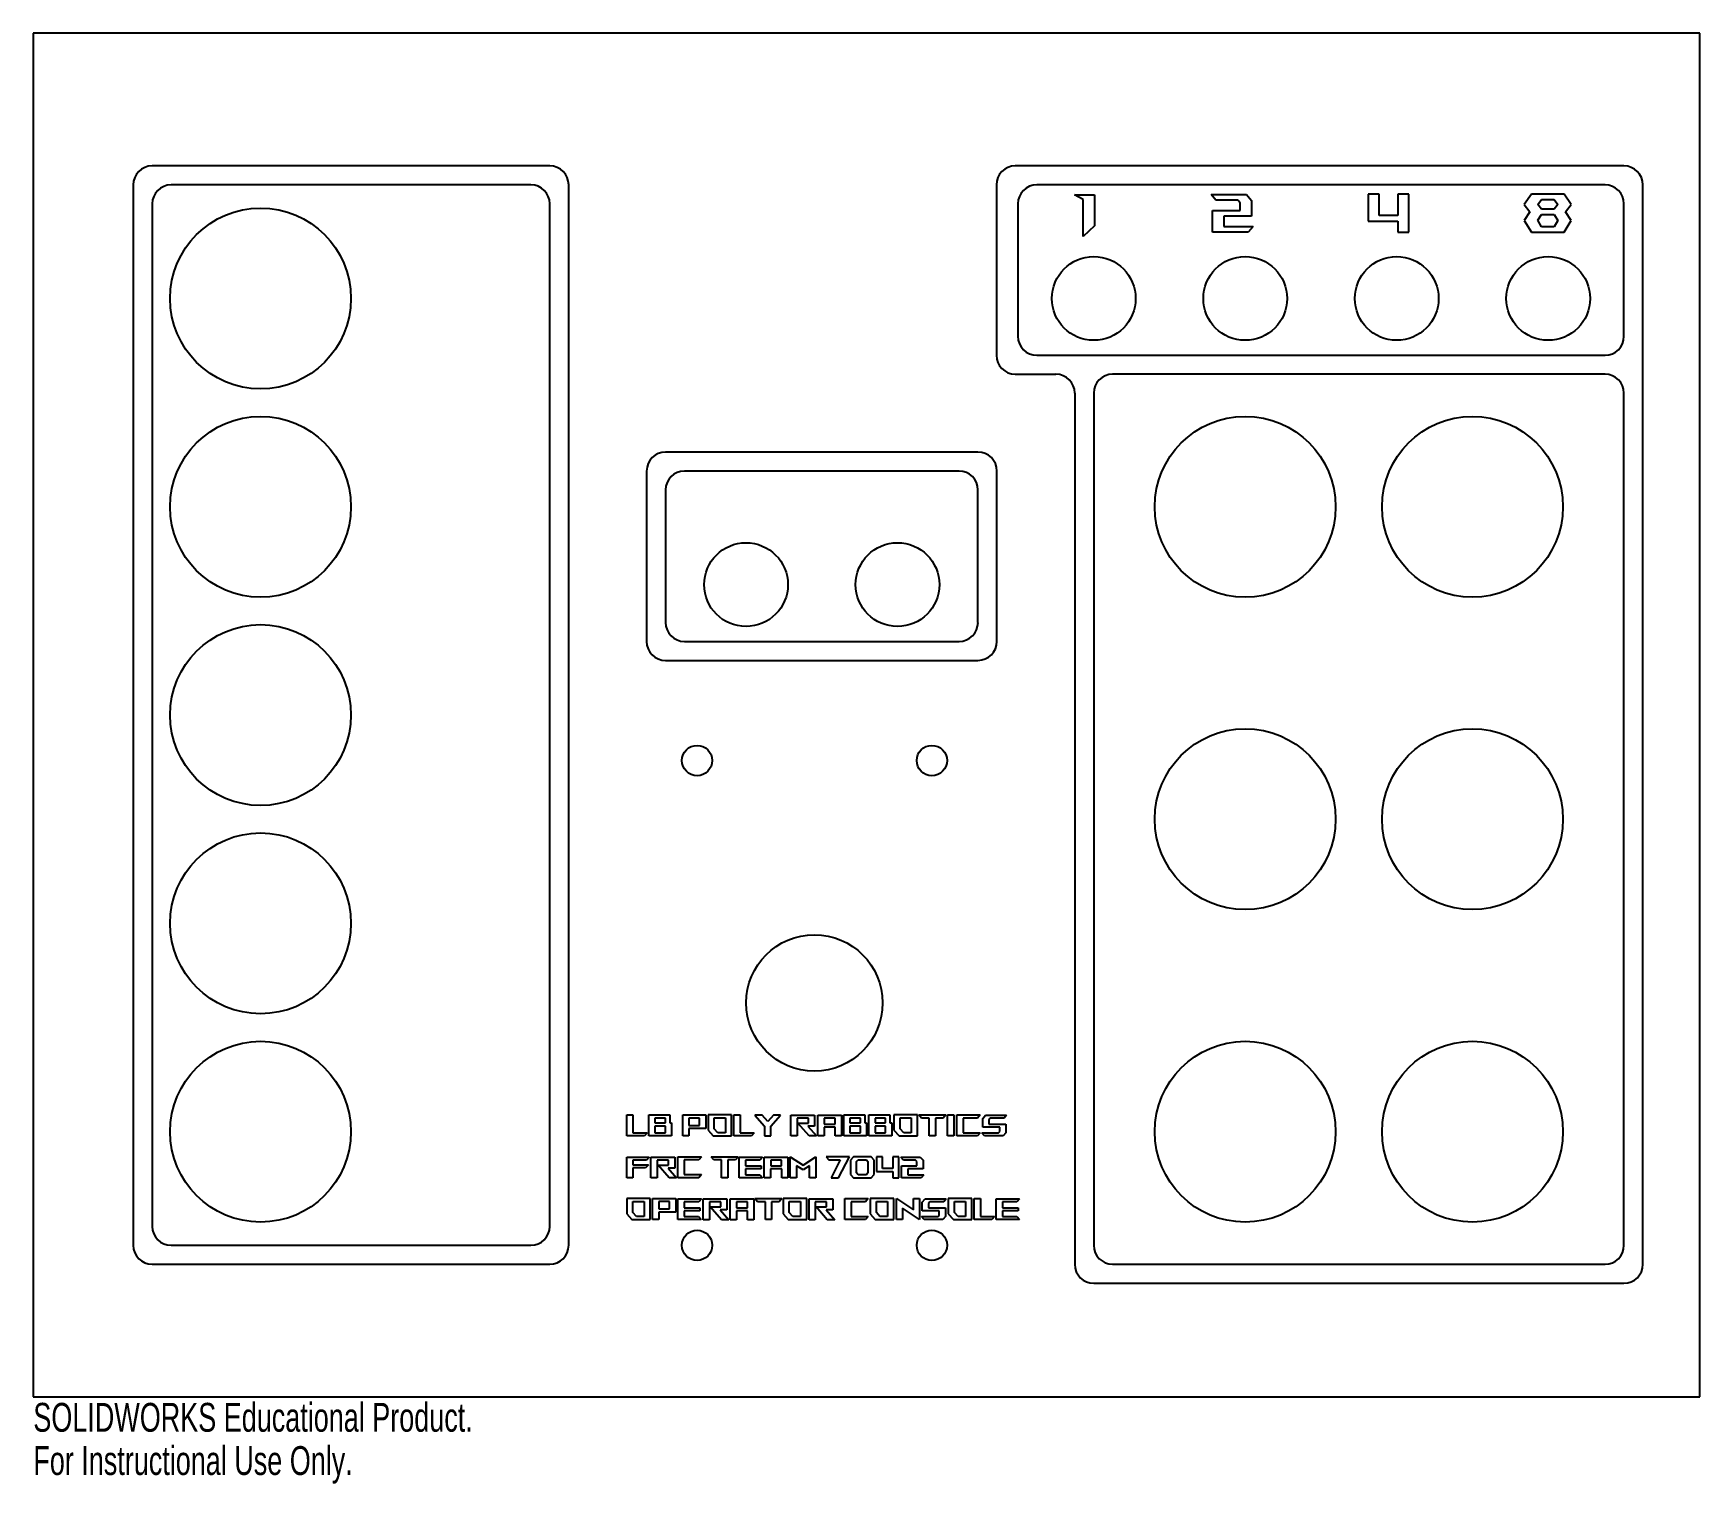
# Model space of a CAD drawing. Header units: millimetres. Extents: x -140 to 140, y -129 to 114.
import ezdxf

# ---------------------------------------------------------------- set-up
doc = ezdxf.new("R2010")
doc.units = ezdxf.units.MM
doc.styles.add('SLDTEXTSTYLE0', font='TXT', dxfattribs={"width": 0.7})

msp = doc.modelspace()

# ---------------------------------------------------------------- linework, layer by layer
at = {"color": 7, "linetype": 'Continuous', "lineweight": 25}
for p, q in [((139.7, 114.3), (-139.7, 114.3)), ((-139.7, 114.3), (-139.7, -114.3)), ((139.7, -114.3), (139.7, 114.3)), ((-53.1, 92.08), (-119.78, 92.08)), ((127, 92.08), (24.95, 92.08)), ((-122.95, 88.9), (-122.95, -88.9)), ((-56.28, 88.9), (-116.6, 88.9)), ((-49.93, -88.9), (-49.93, 88.9)), ((21.78, 88.9), (21.78, 60.33)), ((123.83, 88.9), (28.57, 88.9)), ((34.88, 87.25), (38.23, 87.25)), ((36.35, 86.43), (34.88, 87.25)), ((38.23, 87.25), (38.23, 82.02)), ((57.78, 87.26), (63.72, 87.26)), ((58.58, 86.33), (57.78, 87.26)), ((63.72, 87.26), (64.58, 86.25)), ((85.96, 87.31), (84.13, 87.31)), ((84.13, 87.31), (84.13, 82.81)), ((85.96, 83.73), (85.96, 87.31)), ((90.91, 87.31), (89.08, 87.31)), ((89.08, 87.31), (89.08, 83.73)), ((90.91, 80.97), (90.91, 87.31)), ((111.49, 87.33), (110.3, 85.61)), ((116.99, 87.33), (111.49, 87.33)), ((118.18, 85.61), (116.99, 87.33)), ((130.18, -92.08), (130.18, 88.9)), ((-119.78, 85.72), (-119.78, -85.72)), ((-53.1, -85.72), (-53.1, 85.72)), ((25.4, 85.72), (25.4, 63.5)), ((36.35, 80.21), (36.35, 86.43)), ((58, 84.58), (62.68, 84.58)), ((58, 80.96), (58, 84.58)), ((62.28, 86.33), (58.58, 86.33)), ((62.68, 85.87), (62.28, 86.33)), ((62.68, 84.58), (62.68, 85.87)), ((64.58, 86.25), (64.58, 83.64)), ((110.3, 85.61), (111.25, 84.39)), ((111.25, 84.39), (110.3, 82.93)), ((112.56, 85.61), (113.19, 86.42)), ((113.19, 84.82), (112.56, 85.61)), ((112.56, 82.95), (113.17, 83.9)), ((113.17, 83.9), (115.31, 83.9)), ((113.19, 86.42), (115.29, 86.42)), ((115.29, 84.82), (113.19, 84.82)), ((115.29, 86.42), (115.92, 85.61)), ((115.92, 85.61), (115.29, 84.82)), ((115.31, 83.9), (115.92, 82.93)), ((117.23, 84.39), (118.18, 85.61)), ((118.18, 82.93), (117.23, 84.39)), ((127, 63.5), (127, 85.72)), ((38.23, 82.02), (36.35, 80.21)), ((59.92, 83.64), (59.92, 81.89)), ((64.58, 83.64), (59.92, 83.64)), ((59.92, 81.89), (64.82, 81.89)), ((64.82, 81.89), (64.01, 80.96)), ((84.13, 82.81), (89.08, 82.81)), ((89.08, 83.73), (85.96, 83.73)), ((89.08, 82.81), (89.08, 80.97)), ((110.3, 82.93), (111.49, 80.97)), ((113.2, 81.88), (112.56, 82.95)), ((115.29, 81.88), (113.2, 81.88)), ((115.92, 82.93), (115.29, 81.88)), ((116.99, 80.97), (118.18, 82.93)), ((64.01, 80.96), (58, 80.96)), ((89.08, 80.97), (90.91, 80.97)), ((111.49, 80.97), (116.99, 80.97)), ((28.57, 60.33), (123.83, 60.33)), ((24.95, 57.15), (31.75, 57.15)), ((123.83, 57.15), (41.27, 57.15)), ((34.92, 53.98), (34.92, -92.08)), ((38.1, 53.98), (38.1, -88.9)), ((127, -88.9), (127, 53.98)), ((18.69, 44.09), (-33.69, 44.09)), ((-36.87, 40.92), (-36.87, 12.34)), ((15.52, 40.92), (-30.52, 40.92)), ((21.87, 12.34), (21.87, 40.92)), ((-33.69, 37.74), (-33.69, 15.52)), ((18.69, 15.52), (18.69, 37.74)), ((-30.52, 12.34), (15.52, 12.34)), ((-33.69, 9.17), (18.69, 9.17)), ((-40.21, -67.05), (-39.16, -67.05)), ((-40.21, -70.55), (-40.21, -67.05)), ((-39.16, -67.05), (-39.16, -70.03)), ((-36.51, -67.04), (-32.99, -67.04)), ((-36.51, -70.55), (-36.51, -67.04)), ((-32.99, -67.04), (-32.99, -68.38)), ((-30.82, -67.04), (-26.95, -67.04)), ((-30.82, -70.54), (-30.82, -67.04)), ((-26.95, -67.04), (-26.95, -69.31)), ((-22.61, -67.04), (-26.57, -67.04)), ((-26.57, -67.04), (-26.57, -69.59)), ((-22.61, -70.55), (-22.61, -67.04)), ((-22.22, -67.05), (-21.18, -67.05)), ((-22.22, -70.55), (-22.22, -67.05)), ((-21.18, -67.05), (-21.18, -70.03)), ((-3.82, -67.04), (-0.29, -67.04)), ((-3.82, -70.55), (-3.82, -67.04)), ((-0.29, -67.04), (-0.29, -68.38)), ((0.39, -67.04), (3.91, -67.04)), ((0.39, -70.55), (0.39, -67.04)), ((3.91, -67.04), (3.91, -68.38)), ((8.56, -67.04), (4.6, -67.04)), ((4.6, -67.04), (4.6, -69.59)), ((8.56, -70.55), (8.56, -67.04)), ((8.76, -67.05), (13.28, -67.05)), ((9.2, -67.56), (8.76, -67.05)), ((13.28, -67.05), (12.84, -67.56)), ((13.57, -67.05), (14.62, -67.05)), ((13.57, -70.55), (13.57, -67.05)), ((14.62, -67.05), (14.62, -70.55)), ((15.14, -67.05), (19.06, -67.05)), ((15.14, -70.55), (15.14, -67.05)), ((19.06, -67.05), (18.62, -67.56)), ((-33.73, -67.56), (-35.47, -67.56)), ((-35.47, -67.56), (-35.47, -68.38)), ((-35.47, -68.38), (-33.73, -68.38)), ((-35.47, -68.9), (-35.47, -70.04)), ((-33.73, -68.9), (-35.47, -68.9)), ((-33.73, -68.38), (-33.73, -67.56)), ((-33.73, -70.04), (-33.73, -68.9)), ((-32.99, -68.38), (-32.68, -68.38)), ((-32.68, -68.38), (-32.68, -70.55)), ((-29.78, -67.56), (-29.78, -68.79)), ((-28, -67.56), (-29.78, -67.56)), ((-29.78, -68.79), (-28, -68.79)), ((-29.77, -69.31), (-29.77, -70.54)), ((-26.95, -69.31), (-29.77, -69.31)), ((-28, -68.79), (-28, -67.56)), ((-26.57, -69.59), (-25.71, -70.55)), ((-25.52, -67.55), (-23.65, -67.55)), ((-25.52, -69.37), (-25.52, -67.55)), ((-24.93, -70.05), (-25.52, -69.37)), ((-23.65, -67.55), (-23.65, -70.05)), ((-17.52, -67.06), (-18.73, -67.06)), ((-18.73, -67.06), (-17.09, -68.91)), ((-16.56, -68.14), (-17.52, -67.06)), ((-17.09, -68.91), (-17.09, -70.55)), ((-15.61, -67.06), (-16.56, -68.14)), ((-16.04, -68.91), (-14.4, -67.06)), ((-16.04, -70.55), (-16.04, -68.91)), ((-14.4, -67.06), (-15.61, -67.06)), ((-12.69, -67.08), (-8.71, -67.08)), ((-12.69, -70.57), (-12.69, -67.08)), ((-11.64, -67.6), (-11.64, -70.57)), ((-9.74, -67.6), (-11.64, -67.6)), ((-11.5, -68.43), (-9.74, -68.43)), ((-9.62, -70.57), (-11.5, -68.43)), ((-8.71, -68.94), (-9.81, -68.94)), ((-9.81, -68.94), (-8.39, -70.57)), ((-9.74, -68.43), (-9.74, -67.6)), ((-8.71, -67.08), (-8.71, -68.94)), ((-8.16, -70.57), (-8.16, -67.08)), ((-8.16, -67.08), (-4.2, -67.08)), ((-7.1, -69.08), (-7.1, -70.57)), ((-5.25, -69.08), (-7.1, -69.08)), ((-7.08, -67.6), (-7.08, -68.56)), ((-5.27, -67.6), (-7.08, -67.6)), ((-7.08, -68.56), (-5.27, -68.56)), ((-5.27, -68.56), (-5.27, -67.6)), ((-5.25, -70.57), (-5.25, -69.08)), ((-4.2, -67.08), (-4.2, -70.57)), ((-2.78, -67.56), (-2.78, -68.38)), ((-1.03, -67.56), (-2.78, -67.56)), ((-2.78, -68.38), (-1.03, -68.38)), ((-2.78, -68.9), (-2.78, -70.04)), ((-1.03, -68.9), (-2.78, -68.9)), ((-1.03, -68.38), (-1.03, -67.56)), ((-1.03, -70.04), (-1.03, -68.9)), ((-0.29, -68.38), (0.01, -68.38)), ((0.01, -68.38), (0.01, -70.55)), ((1.43, -67.56), (1.43, -68.38)), ((3.17, -67.56), (1.43, -67.56)), ((1.43, -68.38), (3.17, -68.38)), ((1.43, -68.9), (1.43, -70.04)), ((3.17, -68.9), (1.43, -68.9)), ((3.17, -68.38), (3.17, -67.56)), ((3.17, -70.04), (3.17, -68.9)), ((3.91, -68.38), (4.22, -68.38)), ((4.22, -68.38), (4.22, -70.55)), ((4.6, -69.59), (5.45, -70.55)), ((5.65, -69.37), (5.65, -67.55)), ((5.65, -67.55), (7.51, -67.55)), ((6.24, -70.05), (5.65, -69.37)), ((7.51, -67.55), (7.51, -70.05)), ((10.51, -67.56), (9.2, -67.56)), ((10.51, -70.55), (10.51, -67.56)), ((11.55, -67.56), (11.55, -70.55)), ((12.84, -67.56), (11.55, -67.56)), ((16.2, -67.56), (16.2, -70.03)), ((18.62, -67.56), (16.2, -67.56)), ((19.48, -67.64), (19.95, -67.08)), ((19.48, -69.08), (19.48, -67.64)), ((22.33, -69.08), (19.48, -69.08)), ((19.95, -67.08), (23.5, -67.08)), ((20.74, -67.6), (20.52, -67.85)), ((20.52, -67.85), (20.52, -68.56)), ((20.52, -68.56), (23.38, -68.56)), ((23.07, -67.6), (20.74, -67.6)), ((22.15, -70.04), (22.33, -69.83)), ((22.33, -69.83), (22.33, -69.08)), ((23.5, -67.08), (23.07, -67.6)), ((23.38, -68.56), (23.38, -70.03)), ((-37.25, -70.55), (-40.21, -70.55)), ((-39.16, -70.03), (-36.8, -70.03)), ((-36.8, -70.03), (-37.25, -70.55)), ((-32.68, -70.55), (-36.51, -70.55)), ((-35.47, -70.04), (-33.73, -70.04)), ((-29.77, -70.54), (-30.82, -70.54)), ((-25.71, -70.55), (-22.61, -70.55)), ((-23.65, -70.05), (-24.93, -70.05)), ((-19.26, -70.55), (-22.22, -70.55)), ((-21.18, -70.03), (-18.81, -70.03)), ((-18.81, -70.03), (-19.26, -70.55)), ((-17.09, -70.55), (-16.04, -70.55)), ((-11.64, -70.57), (-12.69, -70.57)), ((-8.39, -70.57), (-9.62, -70.57)), ((-7.1, -70.57), (-8.16, -70.57)), ((-4.2, -70.57), (-5.25, -70.57)), ((0.01, -70.55), (-3.82, -70.55)), ((-2.78, -70.04), (-1.03, -70.04)), ((4.22, -70.55), (0.39, -70.55)), ((1.43, -70.04), (3.17, -70.04)), ((5.45, -70.55), (8.56, -70.55)), ((7.51, -70.05), (6.24, -70.05)), ((11.55, -70.55), (10.51, -70.55)), ((14.62, -70.55), (13.57, -70.55)), ((18.62, -70.55), (15.14, -70.55)), ((16.2, -70.03), (19.06, -70.03)), ((19.06, -70.03), (18.62, -70.55)), ((19.35, -70.04), (22.15, -70.04)), ((19.79, -70.56), (19.35, -70.04)), ((22.93, -70.56), (19.79, -70.56)), ((23.38, -70.03), (22.93, -70.56)), ((-40.21, -74.1), (-36.43, -74.1)), ((-40.21, -77.57), (-40.21, -74.1)), ((-39.19, -74.61), (-39.19, -75.39)), ((-36.87, -74.61), (-39.19, -74.61)), ((-39.19, -75.39), (-36.58, -75.39)), ((-36.58, -75.39), (-37.03, -75.91)), ((-36.43, -74.1), (-36.87, -74.61)), ((-36.14, -74.1), (-32.15, -74.1)), ((-36.14, -77.59), (-36.14, -74.1)), ((-35.08, -74.61), (-35.08, -77.59)), ((-33.18, -74.61), (-35.08, -74.61)), ((-34.95, -75.44), (-33.18, -75.44)), ((-33.07, -77.59), (-34.95, -75.44)), ((-33.18, -75.44), (-33.18, -74.61)), ((-32.15, -74.1), (-32.15, -75.95)), ((-31.61, -74.06), (-27.69, -74.06)), ((-31.61, -77.56), (-31.61, -74.06)), ((-30.55, -74.58), (-30.55, -77.05)), ((-28.14, -74.58), (-30.55, -74.58)), ((-27.69, -74.06), (-28.14, -74.58)), ((-26.06, -74.06), (-21.54, -74.06)), ((-25.62, -74.58), (-26.06, -74.06)), ((-24.31, -74.58), (-25.62, -74.58)), ((-24.31, -77.56), (-24.31, -74.58)), ((-23.27, -74.58), (-23.27, -77.56)), ((-21.98, -74.58), (-23.27, -74.58)), ((-21.54, -74.06), (-21.98, -74.58)), ((-21.35, -74.1), (-17.42, -74.1)), ((-21.35, -77.57), (-21.35, -74.1)), ((-20.3, -74.61), (-20.3, -75.58)), ((-17.87, -74.61), (-20.3, -74.61)), ((-17.42, -74.1), (-17.87, -74.61)), ((-17.14, -77.58), (-17.14, -74.1)), ((-17.14, -74.1), (-13.17, -74.1)), ((-16.05, -74.61), (-16.05, -75.58)), ((-14.24, -74.61), (-16.05, -74.61)), ((-14.24, -75.58), (-14.24, -74.61)), ((-13.17, -74.1), (-13.17, -77.58)), ((-12.79, -74.06), (-10.64, -75.46)), ((-12.79, -77.56), (-12.79, -74.06)), ((-10.64, -75.46), (-8.5, -74.06)), ((-8.5, -74.06), (-8.5, -77.56)), ((-2.86, -74.06), (-6.78, -74.06)), ((-6.78, -74.06), (-6.34, -74.56)), ((-6.34, -74.56), (-4.44, -74.56)), ((-4.44, -74.56), (-5.91, -77.56)), ((-4.7, -77.56), (-2.86, -74.06)), ((-2.2, -74.06), (-2.66, -74.61)), ((-2.66, -74.61), (-2.66, -77.01)), ((0.8, -74.06), (-2.2, -74.06)), ((-1.65, -74.85), (-1.4, -74.56)), ((-1.65, -76.76), (-1.65, -74.85)), ((-1.4, -74.56), (0, -74.56)), ((0, -74.56), (0.25, -74.85)), ((0.25, -74.85), (0.25, -76.76)), ((1.26, -74.61), (0.8, -74.06)), ((1.26, -77.01), (1.26, -74.61)), ((2.69, -74.07), (1.68, -74.07)), ((1.68, -74.07), (1.68, -76.55)), ((2.69, -76.04), (2.69, -74.07)), ((5.42, -74.07), (4.41, -74.07)), ((4.41, -74.07), (4.41, -76.04)), ((5.42, -77.56), (5.42, -74.07)), ((5.75, -74.1), (9.02, -74.1)), ((6.19, -74.61), (5.75, -74.1)), ((8.23, -74.61), (6.19, -74.61)), ((8.45, -74.86), (8.23, -74.61)), ((8.45, -75.58), (8.45, -74.86)), ((9.02, -74.1), (9.49, -74.65)), ((9.49, -74.65), (9.49, -76.09)), ((-39.19, -77.57), (-40.21, -77.57)), ((-39.19, -75.91), (-39.19, -77.57)), ((-37.03, -75.91), (-39.19, -75.91)), ((-35.08, -77.59), (-36.14, -77.59)), ((-32.15, -75.95), (-33.26, -75.95)), ((-33.26, -75.95), (-31.83, -77.59)), ((-31.83, -77.59), (-33.07, -77.59)), ((-28.14, -77.56), (-31.61, -77.56)), ((-30.55, -77.05), (-27.69, -77.05)), ((-27.69, -77.05), (-28.14, -77.56)), ((-23.27, -77.56), (-24.31, -77.56)), ((-17.43, -77.57), (-21.35, -77.57)), ((-20.3, -75.58), (-17.66, -75.58)), ((-20.3, -76.09), (-20.3, -77.06)), ((-17.66, -76.09), (-20.3, -76.09)), ((-20.3, -77.06), (-17.88, -77.06)), ((-17.88, -77.06), (-17.43, -77.57)), ((-17.66, -75.58), (-17.66, -76.09)), ((-16.07, -77.58), (-17.14, -77.58)), ((-16.07, -76.1), (-16.07, -77.58)), ((-14.22, -76.1), (-16.07, -76.1)), ((-16.05, -75.58), (-14.24, -75.58)), ((-14.22, -77.58), (-14.22, -76.1)), ((-13.17, -77.58), (-14.22, -77.58)), ((-11.75, -77.56), (-12.79, -77.56)), ((-11.75, -75.56), (-11.75, -77.56)), ((-10.64, -76.27), (-11.75, -75.56)), ((-9.53, -75.56), (-10.64, -76.27)), ((-9.53, -77.56), (-9.53, -75.56)), ((-8.5, -77.56), (-9.53, -77.56)), ((-5.91, -77.56), (-4.7, -77.56)), ((-2.66, -77.01), (-2.2, -77.56)), ((-2.2, -77.56), (0.8, -77.56)), ((-1.4, -77.06), (-1.65, -76.76)), ((0, -77.06), (-1.4, -77.06)), ((0.25, -76.76), (0, -77.06)), ((0.8, -77.56), (1.26, -77.01)), ((1.68, -76.55), (4.41, -76.55)), ((4.41, -76.04), (2.69, -76.04)), ((4.41, -76.55), (4.41, -77.56)), ((4.41, -77.56), (5.42, -77.56)), ((5.87, -75.58), (8.45, -75.58)), ((5.87, -77.57), (5.87, -75.58)), ((9.18, -77.57), (5.87, -77.57)), ((6.93, -76.09), (6.93, -77.06)), ((9.49, -76.09), (6.93, -76.09)), ((6.93, -77.06), (9.63, -77.06)), ((9.63, -77.06), (9.18, -77.57)), ((-36.25, -81.07), (-40.21, -81.07)), ((-40.21, -81.07), (-40.21, -83.62)), ((-40.21, -83.62), (-39.36, -84.58)), ((-39.16, -83.39), (-39.16, -81.57)), ((-39.16, -81.57), (-37.3, -81.57)), ((-38.57, -84.07), (-39.16, -83.39)), ((-37.3, -81.57), (-37.3, -84.07)), ((-36.25, -84.58), (-36.25, -81.07)), ((-35.86, -81.07), (-31.99, -81.07)), ((-35.86, -84.57), (-35.86, -81.07)), ((-34.82, -81.58), (-34.82, -82.81)), ((-33.04, -81.58), (-34.82, -81.58)), ((-34.82, -82.81), (-33.04, -82.81)), ((-34.81, -83.33), (-34.81, -84.57)), ((-31.99, -83.33), (-34.81, -83.33)), ((-33.04, -82.81), (-33.04, -81.58)), ((-31.99, -81.07), (-31.99, -83.33)), ((-31.61, -81.11), (-27.69, -81.11)), ((-31.61, -84.58), (-31.61, -81.11)), ((-30.56, -81.62), (-30.56, -82.59)), ((-28.13, -81.62), (-30.56, -81.62)), ((-30.56, -82.59), (-27.92, -82.59)), ((-30.56, -83.1), (-30.56, -84.07)), ((-27.92, -83.1), (-30.56, -83.1)), ((-27.69, -81.11), (-28.13, -81.62)), ((-27.92, -82.59), (-27.92, -83.1)), ((-27.4, -81.11), (-23.41, -81.11)), ((-27.4, -84.6), (-27.4, -81.11)), ((-26.34, -81.62), (-26.34, -84.6)), ((-24.44, -81.62), (-26.34, -81.62)), ((-26.21, -82.45), (-24.44, -82.45)), ((-24.33, -84.6), (-26.21, -82.45)), ((-23.41, -82.96), (-24.52, -82.96)), ((-24.52, -82.96), (-23.09, -84.6)), ((-24.44, -82.45), (-24.44, -81.62)), ((-23.41, -81.11), (-23.41, -82.96)), ((-22.87, -84.6), (-22.87, -81.11)), ((-22.87, -81.11), (-18.9, -81.11)), ((-21.8, -83.11), (-21.8, -84.6)), ((-19.95, -83.11), (-21.8, -83.11)), ((-21.79, -81.62), (-21.79, -82.59)), ((-19.98, -81.62), (-21.79, -81.62)), ((-21.79, -82.59), (-19.98, -82.59)), ((-19.98, -82.59), (-19.98, -81.62)), ((-19.95, -84.6), (-19.95, -83.11)), ((-18.9, -81.11), (-18.9, -84.6)), ((-18.71, -81.07), (-14.19, -81.07)), ((-18.27, -81.59), (-18.71, -81.07)), ((-16.96, -81.59), (-18.27, -81.59)), ((-16.96, -84.57), (-16.96, -81.59)), ((-15.92, -81.59), (-15.92, -84.57)), ((-14.63, -81.59), (-15.92, -81.59)), ((-14.19, -81.07), (-14.63, -81.59)), ((-10.03, -81.07), (-13.99, -81.07)), ((-13.99, -81.07), (-13.99, -83.62)), ((-13.99, -83.62), (-13.14, -84.58)), ((-12.94, -83.39), (-12.94, -81.57)), ((-12.94, -81.57), (-11.08, -81.57)), ((-12.35, -84.07), (-12.94, -83.39)), ((-11.08, -81.57), (-11.08, -84.07)), ((-10.03, -84.58), (-10.03, -81.07)), ((-9.64, -81.11), (-5.65, -81.11)), ((-9.64, -84.6), (-9.64, -81.11)), ((-8.58, -81.62), (-8.58, -84.6)), ((-6.68, -81.62), (-8.58, -81.62)), ((-8.45, -82.45), (-6.68, -82.45)), ((-6.57, -84.6), (-8.45, -82.45)), ((-5.65, -82.96), (-6.76, -82.96)), ((-6.76, -82.96), (-5.33, -84.6)), ((-6.68, -82.45), (-6.68, -81.62)), ((-5.65, -81.11), (-5.65, -82.96)), ((-3.64, -81.07), (0.28, -81.07)), ((-3.64, -84.57), (-3.64, -81.07)), ((-2.57, -81.59), (-2.57, -84.06)), ((-0.16, -81.59), (-2.57, -81.59)), ((0.28, -81.07), (-0.16, -81.59)), ((4.59, -81.07), (0.62, -81.07)), ((0.62, -81.07), (0.62, -83.62)), ((0.62, -83.62), (1.48, -84.58)), ((1.67, -83.39), (1.67, -81.57)), ((1.67, -81.57), (3.54, -81.57)), ((2.26, -84.07), (1.67, -83.39)), ((3.54, -81.57), (3.54, -84.07)), ((4.59, -84.58), (4.59, -81.07)), ((5.01, -81.07), (7.87, -82.96)), ((5.01, -84.57), (5.01, -81.07)), ((6.05, -82.67), (6.05, -84.57)), ((8.89, -84.57), (6.05, -82.67)), ((7.87, -81.07), (8.89, -81.07)), ((7.87, -82.96), (7.87, -81.07)), ((8.89, -81.07), (8.89, -84.57)), ((9.35, -81.66), (9.83, -81.11)), ((9.35, -83.1), (9.35, -81.66)), ((12.2, -83.1), (9.35, -83.1)), ((9.83, -81.11), (13.38, -81.11)), ((10.62, -81.62), (10.39, -81.87)), ((10.39, -81.87), (10.39, -82.59)), ((10.39, -82.59), (13.26, -82.59)), ((12.94, -81.62), (10.62, -81.62)), ((12.2, -83.86), (12.2, -83.1)), ((13.38, -81.11), (12.94, -81.62)), ((13.26, -82.59), (13.26, -84.05)), ((17.67, -81.07), (13.71, -81.07)), ((13.71, -81.07), (13.71, -83.62)), ((13.71, -83.62), (14.56, -84.58)), ((14.76, -83.39), (14.76, -81.57)), ((14.76, -81.57), (16.62, -81.57)), ((15.35, -84.07), (14.76, -83.39)), ((16.62, -81.57), (16.62, -84.07)), ((17.67, -84.58), (17.67, -81.07)), ((18.06, -81.07), (19.1, -81.07)), ((18.06, -84.57), (18.06, -81.07)), ((19.1, -81.07), (19.1, -84.06)), ((21.75, -81.11), (25.68, -81.11)), ((21.75, -84.58), (21.75, -81.11)), ((22.8, -81.62), (22.8, -82.59)), ((25.23, -81.62), (22.8, -81.62)), ((22.8, -82.59), (25.44, -82.59)), ((22.8, -83.1), (22.8, -84.07)), ((25.44, -83.1), (22.8, -83.1)), ((25.68, -81.11), (25.23, -81.62)), ((25.44, -82.59), (25.44, -83.1)), ((-39.36, -84.58), (-36.25, -84.58)), ((-37.3, -84.07), (-38.57, -84.07)), ((-34.81, -84.57), (-35.86, -84.57)), ((-27.7, -84.58), (-31.61, -84.58)), ((-30.56, -84.07), (-28.15, -84.07)), ((-28.15, -84.07), (-27.7, -84.58)), ((-26.34, -84.6), (-27.4, -84.6)), ((-23.09, -84.6), (-24.33, -84.6)), ((-21.8, -84.6), (-22.87, -84.6)), ((-18.9, -84.6), (-19.95, -84.6)), ((-15.92, -84.57), (-16.96, -84.57)), ((-13.14, -84.58), (-10.03, -84.58)), ((-11.08, -84.07), (-12.35, -84.07)), ((-8.58, -84.6), (-9.64, -84.6)), ((-5.33, -84.6), (-6.57, -84.6)), ((-0.16, -84.57), (-3.64, -84.57)), ((-2.57, -84.06), (0.29, -84.06)), ((0.29, -84.06), (-0.16, -84.57)), ((1.48, -84.58), (4.59, -84.58)), ((3.54, -84.07), (2.26, -84.07)), ((6.05, -84.57), (5.01, -84.57)), ((9.22, -84.07), (12.02, -84.07)), ((9.67, -84.58), (9.22, -84.07)), ((12.8, -84.58), (9.67, -84.58)), ((12.02, -84.07), (12.2, -83.86)), ((13.26, -84.05), (12.8, -84.58)), ((14.56, -84.58), (17.67, -84.58)), ((16.62, -84.07), (15.35, -84.07)), ((21.01, -84.57), (18.06, -84.57)), ((19.1, -84.06), (21.46, -84.06)), ((21.46, -84.06), (21.01, -84.57)), ((25.67, -84.58), (21.75, -84.58)), ((22.8, -84.07), (25.22, -84.07)), ((25.22, -84.07), (25.67, -84.58)), ((-116.6, -88.9), (-56.28, -88.9)), ((-119.78, -92.08), (-53.1, -92.08)), ((41.27, -92.08), (123.83, -92.08)), ((38.1, -95.25), (127, -95.25)), ((-139.7, -114.3), (139.7, -114.3))]:
    msp.add_line(p, q, dxfattribs=at)
for centre, radius in [((-101.6, 69.85), 15.16), ((38.1, 69.85), 7.02), ((63.5, 69.85), 7.02), ((88.9, 69.85), 7.02), ((114.3, 69.85), 7.02), ((-101.6, 34.92), 15.16), ((63.5, 34.92), 15.16), ((101.6, 34.92), 15.16), ((-20.2, 21.87), 7.02), ((5.2, 21.87), 7.02), ((-101.6, 0), 15.16), ((63.5, -17.46), 15.16), ((101.6, -17.46), 15.16), ((-28.41, -7.62), 2.54), ((10.96, -7.62), 2.54), ((-101.6, -34.92), 15.16), ((-8.73, -48.26), 11.43), ((-101.6, -69.85), 15.16), ((63.5, -69.85), 15.16), ((101.6, -69.85), 15.16), ((-28.41, -88.9), 2.54), ((10.96, -88.9), 2.54)]:
    msp.add_circle(centre, radius, dxfattribs=at)
for centre, radius, start, end in [((-119.78, 88.9), 3.17, 90, 180), ((-53.1, 88.9), 3.17, 0, 90), ((24.95, 88.9), 3.17, 90, 180), ((127, 88.9), 3.17, 0, 90), ((-116.6, 85.72), 3.17, 90, 180), ((-56.28, 85.72), 3.18, 0, 90), ((28.57, 85.72), 3.18, 90, 180), ((123.83, 85.72), 3.17, 0, 90), ((28.57, 63.5), 3.18, 180, 270), ((123.83, 63.5), 3.18, 270, 0), ((24.95, 60.33), 3.18, 180, 270), ((31.75, 53.98), 3.17, 0, 90), ((41.27, 53.98), 3.17, 90, 180), ((123.83, 53.98), 3.17, 0, 90), ((-33.69, 40.92), 3.17, 90, 180), ((18.69, 40.92), 3.17, 0, 90), ((-30.52, 37.74), 3.18, 90, 180), ((15.52, 37.74), 3.17, 0, 90), ((-30.52, 15.52), 3.18, 180, 270), ((15.52, 15.52), 3.18, 270, 0), ((-33.69, 12.34), 3.18, 180, 270), ((18.69, 12.34), 3.17, 270, 0), ((-116.6, -85.72), 3.17, 180, 270), ((-56.28, -85.72), 3.18, 270, 0), ((-119.78, -88.9), 3.17, 180, 270), ((-53.1, -88.9), 3.17, 270, 0), ((41.27, -88.9), 3.17, 180, 270), ((123.83, -88.9), 3.18, 270, 0), ((38.1, -92.08), 3.18, 180, 270), ((127, -92.08), 3.18, 270, 0)]:
    msp.add_arc(centre, radius, start, end, dxfattribs=at)

# ---------------------------------------------------------------- texts
at = {"color": 7, "linetype": 'Continuous', "char_height": 4.8336, "attachment_point": 1, "style": 'SLDTEXTSTYLE0'}
for s, insert in [('SOLIDWORKS Educational Product.', (-139.7, -115.32)), ('For Instructional Use Only.', (-139.7, -122.57))]:
    msp.add_mtext(s, dxfattribs=dict(at, insert=insert))

doc.saveas('drawing.dxf')
